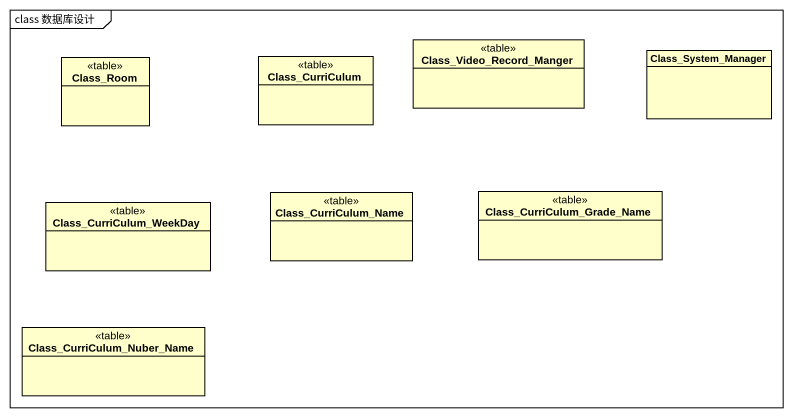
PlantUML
@startuml
mainframe class 数据库设计
hide circle
hide empty members
class Class_Room <<table>>
class Class_CurriCulum <<table>>
class Class_Video_Record_Manger <<table>>
class Class_System_Manager
class Class_CurriCulum_Name <<table>>
class Class_CurriCulum_Grade_Name <<table>>
class Class_CurriCulum_WeekDay <<table>>
class Class_CurriCulum_Nuber_Name <<table>>
@enduml
